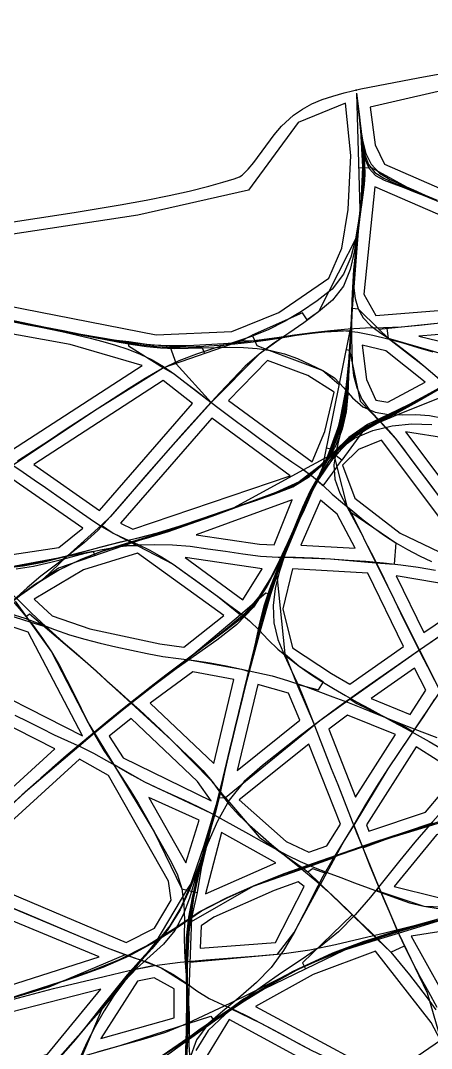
# Model space of a CAD drawing. Header units: metres. Extents: x 465982 to 489928, y 209046 to 231790.
# Drawn here: x 471597 to 473876, y 222026 to 227734 of the extents above; entities that cross this region are included whole.
import ezdxf

# ---------------------------------------------------------------- set-up
doc = ezdxf.new("R2010")
doc.units = ezdxf.units.M
for name, color, linetype in [('ANCHORS_OUTSIDE', 30, 'CONTINUOUS'), ('CELL', 1, 'CONTINUOUS'), ('WOOL_PARCELS', 32, 'CONTINUOUS'), ('WOOL_ROADS_L1', 30, 'CONTINUOUS'), ('WOOL_ROADS_L2', 94, 'CONTINUOUS'), ('WOOL_THREADS', 8, 'CONTINUOUS')]:
    doc.layers.add(name, color=color, linetype=linetype)

msp = doc.modelspace()

# ---------------------------------------------------------------- linework, layer by layer
at = {"layer": 'ANCHORS_OUTSIDE'}
msp.add_point((473458.64, 227348.149), dxfattribs=at)
at = {"layer": 'CELL'}
msp.add_lwpolyline([(471301.4, 226577.8), (471894.29, 226668.43), (472150.24, 226710.39), (472293.76, 226736.59), (472420.88, 226762.21), (472531.58, 226787.04), (472641.54, 226814.77), (472719.43, 226836.82), (472781.22, 226856.14), (472811.79, 226866.38), (472825.77, 226875.16), (472859.68, 226909.79), (472891.37, 226946.37), (473004.64, 227100.09), (473044.62, 227147.14), (473065.76, 227169.05), (473110.88, 227208.95), (473160.16, 227243.15), (473213.53, 227271.72), (473270.41, 227295.38), (473329.96, 227315.18), (473391.31, 227332.22), (473485.23, 227354.44), (473580.23, 227374.27), (473803.14, 227416.44), (474472.98, 227538.34)], dxfattribs=at)
at = {"layer": 'WOOL_PARCELS'}
for points in [[(474878.91, 226385.167), (475069.527, 226378.373), (475206.905, 226455.746), (475346.389, 226623.686), (475572.07, 227191.195), (475622.245, 227734.452), (473536.65, 227253.426), (473563.576, 227043.601), (473615.803, 226937.66)], [(472349.991, 225989.672), (472769.042, 226008.275), (473030.272, 226113.405), (473306.573, 226303.576), (473378.296, 226470.309), (473414.993, 226685.304), (473429.748, 226985.09), (473398.955, 227276.075), (473137.707, 227167.406), (472861.161, 226792.102), (472247.364, 226654.428), (471041.271, 226470.063), (471109.678, 226307.295), (471233.415, 226206.858)], [(473567.44, 226096.916), (474444.529, 226167.514), (474793.676, 226276.858), (473562.909, 226810.504), (473501.341, 226214.574)], [(471547.051, 225347.916), (472270.927, 225818.795), (471871.523, 225935.693), (471143.208, 226067.553), (471165.819, 225723.316), (471222.949, 225562.544)], [(474012.968, 225932.216), (474199.41, 225936.084), (474350.666, 226025.138), (473806.73, 225981.356)], [(473567.459, 225626.697), (473635.294, 225614.99), (473842.091, 225726.556), (473622.77, 225900.643), (473492.686, 225931.276), (473515.168, 225740.778)], [(473213.791, 225282.877), (473284.222, 225452.989), (473335.951, 225671.122), (473191.109, 225764.011), (472967.616, 225845.574), (472750.993, 225623.45)], [(472034.571, 225013.555), (472551.426, 225608.557), (472388.453, 225734.928), (471670.67, 225268.012)], [(472220.545, 224909.434), (473091.811, 225205.789), (472657.315, 225525.534), (472151.306, 224943.017)], [(474323.105, 224664.182), (474719.867, 225023.256), (474408.121, 225283.2), (474202.898, 225375.339), (473731.477, 225451.045)], [(474046.34, 224723.067), (474122.951, 224706.235), (473598.586, 225404.812), (473470.785, 225351.84), (473382.875, 225265.44), (473451.114, 225082.037), (473703.498, 224888.346)], [(471436.494, 224752.637), (471808.553, 224807.519), (471942.222, 224914.726), (471548.95, 225188.482), (471242.314, 224978.177)], [(472921.509, 224827.178), (473004.386, 224823.293), (473104.191, 225072.598), (472571.805, 224878.391)], [(473454.07, 224803.927), (473354.087, 224992.592), (473261.649, 225070.905), (473152.369, 224821.12)], [(472369.447, 224273.15), (472503.038, 224254.431), (472724.054, 224429.336), (472246.367, 224776.66), (471945.977, 224684.657), (471672.289, 224521.475), (471772.573, 224427.679), (471981.312, 224355.888)], [(472829.713, 224517.061), (472937.181, 224689.167), (472510.509, 224751.445)], [(473322.645, 224108.056), (473423.508, 224049.719), (473721.197, 224258.04), (473523.818, 224664.5), (473104.583, 224690.079), (473051.755, 224466.5), (473105.649, 224250.595)], [(473833.215, 224335.008), (474138.263, 224541.815), (474019.146, 224593.298), (473680.037, 224650.445)], [(471639.848, 224337.55), (471505.785, 224381.917), (471240.65, 224117.86), (471940.23, 223762.608)], [(473758.344, 223880.776), (473845.837, 224015.004), (473783.14, 224137.364), (473542.376, 223968.879)], [(472668.447, 223608.094), (472780.91, 224074.136), (472552.503, 224117.842), (472316.425, 223942.501)], [(471052.711, 223018.894), (471787.613, 223689.388), (471137.329, 224019.607), (471081.296, 223702.977)], [(472798.811, 223570.124), (473147.05, 223848.829), (473083.465, 223998.733), (472913.813, 224046.835)], [(472653.789, 223400.42), (472578.311, 223508.058), (472210.556, 223857.995), (472088.484, 223759.317), (472166.798, 223640.484)], [(473455.713, 223422.211), (473676.709, 223769.426), (473411.516, 223876.586), (473306.96, 223799.187)], [(473195.319, 223115.6), (473295.398, 223150.665), (473371.017, 223272.251), (473195.26, 223715.287), (472808.891, 223406.065), (473070.418, 223175.97)], [(473529.84, 223232.579), (473844.018, 223337.808), (474023.836, 223552.967), (473791.921, 223700.162), (473516.379, 223267.245)], [(472181.897, 222613.82), (472339.12, 222693.45), (472431.888, 222848.732), (472416.83, 222954.182), (472084.745, 223541.994), (471922.957, 223632.098), (471243.562, 223011.278)], [(472513.365, 223056.353), (472587.318, 223292.776), (472308.18, 223419.835)], [(473907.579, 222866.447), (474116.209, 222864.539), (474255.407, 222902.533), (474383.173, 222977.99), (474459.699, 223076.108), (474427.924, 223176.885), (474278.412, 223326.283), (473904.827, 223212.157), (473669.372, 222925.027)], [(472623.202, 222883.994), (473012.405, 223055.945), (472711.245, 223225.099)], [(472593.087, 222583.194), (473011.029, 222613.539), (473169.329, 222924.395), (473137.186, 222950.931), (473003.05, 222903.829), (472669.862, 222755.6), (472598.173, 222707.148)], [(471204.589, 222270.241), (472033.294, 222534.359), (471124.908, 222911.055), (471050.967, 222729.726), (471061.588, 222615.014), (471095.315, 222462.634)], [(474017.044, 222194.731), (474342.742, 222740.419), (473764.629, 222648.552)], [(473518.143, 221925.509), (473766.654, 221961.888), (473926.076, 222071.284), (473875.411, 222170.234), (473565.736, 222565.329), (473220.469, 222435.641), (472900.228, 222258.292)], [(472041.751, 222081.444), (472449.06, 222195.675), (472449.787, 222356.61), (472338.823, 222418.353), (472244.68, 222399.234)], [(471565.398, 221939.81), (471746.29, 221993.218), (472041.995, 222355.707), (471319.342, 222170.549)], [(472649.985, 221794.383), (473284.616, 221897.422), (472754.729, 222185.989), (472631.197, 221986.239), (472608.833, 221915.92)]]:
    msp.add_lwpolyline(points, close=True, dxfattribs=at)
at = {"layer": 'WOOL_ROADS_L1'}
msp.add_lwpolyline([(473460.758, 227330.554), (473479.037, 226685.563), (473429.402, 226038.322), (473269.312, 225248.169), (473164.21, 225003.507), (473149.824, 224977.158), (473023.239, 224675.347), (473019.222, 224652.89), (472984.002, 224546.447), (472926.186, 224345.828), (472838.767, 224022.696), (472598.776, 223026.34), (472576.446, 222892.593), (472545.759, 222751.927), (472514.835, 221937.52), (472515.784, 221788.014), (472509.487, 221764.1), (472512.366, 221689.936), (472508.322, 221284.559), (472568.345, 220889.062)], dxfattribs=at)
at = {"layer": 'WOOL_ROADS_L2'}
for points in [[(473472.476, 226917.078), (473541.737, 226919.041), (473778.012, 226789.605), (474626.867, 226420.391), (474893.227, 226320.66)], [(473468.292, 226545.452), (473250.229, 226116.406), (473187.705, 226071.937), (473160.285, 226110.491), (472882.014, 225987.547)], [(470959.491, 226506.451), (471156.413, 226178.908), (471539.376, 226067.416), (472028.141, 225970.37), (472197.704, 225951.686)], [(473436.938, 226136.591), (473469.483, 226134.095), (473584.881, 226020.994)], [(473584.881, 226020.994), (474500.632, 226114.673)], [(473056.914, 225978.916), (473216.33, 226001.075), (473424.131, 226012.306)], [(473584.881, 226020.994), (473636.98, 225971.361)], [(473629.105, 226024.362), (473636.98, 225971.361)], [(472197.704, 225951.686), (472195.121, 225928.242), (472389.125, 225804.987)], [(472197.704, 225951.686), (472296.582, 225936.699), (472424.969, 225926.184), (472604.051, 225919.443)], [(472817.177, 225953.195), (472389.125, 225804.987)], [(472817.177, 225953.195), (472882.014, 225987.547), (472895.726, 225956.512)], [(472895.726, 225956.512), (472817.177, 225953.195)], [(472895.726, 225956.512), (473056.914, 225978.916)], [(472895.726, 225956.512), (472907.287, 225930.345)], [(473056.914, 225978.916), (472960.251, 225910.168)], [(473636.98, 225971.361), (473834.907, 225816.505), (473957.349, 225711.525)], [(473636.98, 225971.361), (473969.539, 225873.49), (474236.385, 225877.62)], [(472424.969, 225926.184), (472459.871, 225828.042)], [(472604.051, 225919.443), (472616.719, 225883.821)], [(472960.251, 225910.168), (472920.192, 225881.677), (472654.889, 225613.585)], [(472907.287, 225930.345), (472960.251, 225910.168)], [(472960.251, 225910.168), (473274.123, 225790.597)], [(473402.991, 225907.967), (473421.415, 225904.235), (473480.714, 225620.581), (473592.721, 225504.945)], [(472389.125, 225804.987), (472021.616, 225576.46), (471552.043, 225262.476)], [(472389.125, 225804.987), (472450.048, 225771.169), (472654.889, 225613.585)], [(472459.871, 225828.042), (472654.889, 225613.585)], [(473274.123, 225790.597), (473363.665, 225713.864)], [(473899.017, 225677.331), (473592.721, 225504.945)], [(472654.889, 225613.585), (472361.324, 225287.251), (472094.556, 224977.358), (472044.885, 224932.192)], [(473592.721, 225504.945), (473494.476, 225449.652), (473378.635, 225293.166)], [(473592.721, 225504.945), (473674.199, 225415.098), (474071.549, 224887.239), (474255.036, 224657.526)], [(473351.287, 225256.222), (473378.635, 225293.166), (473332.9, 225327.453), (473279.864, 225300.249)], [(473292.187, 225361.072), (473326.66, 225354.088), (473351.287, 225256.222)], [(473279.864, 225300.249), (473166.514, 225238.719)], [(473166.514, 225238.719), (472776.846, 225027.195), (471807.989, 224692.269), (471722.52, 224631.567), (471855.63, 224760.1)], [(473166.514, 225238.719), (473219.83, 225199.773)], [(473351.287, 225256.222), (473273.452, 225151.078)], [(473351.287, 225256.222), (473408.861, 225029.682), (473429.043, 225003.609)], [(473219.83, 225199.773), (473273.452, 225151.078)], [(473429.043, 225003.609), (473568.366, 224723.22)], [(473429.043, 225003.609), (473679.079, 224833.61)], [(472044.885, 224932.192), (471855.63, 224760.1)], [(472044.885, 224932.192), (472110.99, 224887.891)], [(472110.99, 224887.891), (472247.477, 224816.871), (472170.326, 224817.526)], [(472247.477, 224816.871), (472442.868, 224715.202), (472688.751, 224536.956), (472817.306, 224433.066)], [(473679.079, 224833.61), (473669.044, 224714.722)], [(471414.96, 224678.115), (471855.63, 224760.1)], [(471855.63, 224760.1), (471999.9, 224787.637)], [(471999.9, 224787.637), (472008.863, 224761.71)], [(473057.269, 224754.562), (473317.059, 224744.433), (473568.366, 224723.22)], [(473568.366, 224723.22), (473810.254, 224237.265)], [(473568.366, 224723.22), (473669.044, 224714.722)], [(473019.222, 224652.89), (473063.178, 224217.435)], [(474313.609, 224594.837), (474136.409, 224462.459), (473810.254, 224237.265)], [(472984.002, 224546.447), (472957.937, 224553.674), (472817.306, 224433.066)], [(471565.972, 224510.69), (471627.139, 224425.339)], [(471486.149, 224446.103), (471648.884, 224395.048)], [(471627.139, 224425.339), (471646.007, 224438.884), (471955.3, 224176.38), (472210.548, 223942.715)], [(471627.139, 224425.339), (471648.884, 224395.048)], [(472817.306, 224433.066), (472523.672, 224185.092)], [(471648.884, 224395.048), (471768.008, 224229.111), (471972.071, 223834.379)], [(471648.884, 224395.048), (471726.257, 224370.774)], [(472523.672, 224185.092), (472210.548, 223942.715)], [(472523.672, 224185.092), (472822.055, 224131.617)], [(473063.178, 224217.435), (473130.367, 224048.605)], [(473063.178, 224217.435), (473143.11, 224149.121), (473278.112, 224061.066)], [(473810.254, 224237.265), (473424.873, 223965.341)], [(473810.254, 224237.265), (473925.421, 224010.044)], [(472822.055, 224131.617), (472865.711, 224119.862)], [(473130.367, 224048.605), (473227.078, 223821.312), (472734.298, 223417.494), (472920.753, 223199.118), (473167.232, 223025.572)], [(473130.367, 224048.605), (473249.128, 224016.629)], [(473249.128, 224016.629), (473278.112, 224061.066)], [(473925.421, 224010.044), (473634.659, 223578.22), (473445.169, 223266.26)], [(473424.873, 223965.341), (473256.574, 223845.49)], [(473424.873, 223965.341), (473461.806, 223941.251), (473733.909, 223810.504)], [(472210.548, 223942.715), (472006.741, 223777.139)], [(472210.548, 223942.715), (472433.219, 223738.873), (472660.303, 223508.164)], [(473256.574, 223845.49), (473227.078, 223821.312)], [(471972.071, 223834.379), (472006.741, 223777.139)], [(473733.909, 223810.504), (473773.774, 223786.132)], [(472006.741, 223777.139), (471622.536, 223448.268), (471249.895, 223104.745), (471129.426, 222963.421), (471406.685, 222865.572), (472076.831, 222585.144)], [(472006.741, 223777.139), (472111.69, 223603.867)], [(472111.69, 223603.867), (472338.763, 223228.969), (472490.833, 222911.27)], [(472111.69, 223603.867), (472284.909, 223507.347), (472651.433, 223334.188)], [(472692.291, 223420.025), (472734.298, 223417.494), (472660.303, 223508.164)], [(472651.433, 223334.188), (472670.604, 223324.201)], [(473495.201, 223139.194), (473634.987, 223192.267), (474242.257, 223377.126)], [(473445.169, 223266.26), (473392.875, 223180.166)], [(473445.169, 223266.26), (473495.201, 223139.194)], [(473392.875, 223180.166), (473342.784, 223088.134)], [(473495.201, 223139.194), (473585.318, 222922.116)], [(473167.232, 223025.572), (473342.784, 223088.134), (473261.084, 222938.028)], [(472598.776, 223026.34), (472517.339, 222905.487), (472346.994, 222616.962), (472224.427, 222463.49)], [(472544.98, 222731.392), (472888.164, 222926.12), (473167.232, 223025.572)], [(473167.232, 223025.572), (473189.687, 223007.442), (473215.978, 223024.67)], [(473189.687, 223007.442), (473261.084, 222938.028)], [(473215.978, 223024.67), (473293.876, 222998.276)], [(472536.389, 222505.141), (473021.372, 222549.538), (473114.937, 222669.512), (473261.084, 222938.028)], [(473261.084, 222938.028), (473436.691, 222767.299)], [(472490.833, 222911.27), (472576.446, 222892.593)], [(473585.318, 222922.116), (473570.643, 222904.503)], [(473570.643, 222904.503), (473596.273, 222895.819)], [(473585.318, 222922.116), (473596.273, 222895.819)], [(473596.273, 222895.819), (473693.204, 222665.843)], [(473596.273, 222895.819), (473833.21, 222815.54), (474092.212, 222806.393)], [(473436.691, 222767.299), (473161.179, 222500.651), (473177.525, 222467.303)], [(473436.691, 222767.299), (473577.665, 222630.242)], [(473693.204, 222665.843), (473988.214, 222756.746), (474092.212, 222806.393)], [(473577.665, 222630.242), (473693.204, 222665.843)], [(473693.204, 222665.843), (473851.85, 222333.85), (473956.252, 221977.504)], [(472076.831, 222585.144), (472340.758, 222487.361)], [(473177.525, 222467.303), (473395.316, 222574.054), (473577.665, 222630.242)], [(473577.665, 222630.242), (473650.125, 222559.795)], [(473650.125, 222559.795), (473726.451, 222596.268)], [(471193.497, 222199.948), (471755.603, 222367.888), (472178.349, 222547.591)], [(472224.427, 222463.49), (472340.758, 222487.361), (472376.463, 222474.304), (472531.431, 222374.592)], [(472224.427, 222463.49), (472047.394, 222243.212)], [(472760.657, 222247.222), (472832.985, 222301.257), (473177.525, 222467.303)], [(472047.394, 222243.212), (471652.925, 221800.295)], [(471682.981, 221509.651), (471674.339, 221547.307), (472204.99, 221863.832), (472760.657, 222247.222)], [(472047.394, 222243.212), (471937.459, 221980.927)], [(472760.657, 222247.222), (472930.142, 222166.991), (473212.972, 222013.543), (473522.645, 221867.734)], [(471937.459, 221980.927), (472149.98, 222042.011), (472652.284, 222204.644)], [(472652.284, 222204.644), (472667.333, 222182.832)]]:
    msp.add_lwpolyline(points, dxfattribs=at)
at = {"layer": 'WOOL_THREADS'}
for points in [[(473460.758, 227330.554), (473472.06, 227231.376), (473483.111, 227133.753), (473493.286, 227036.39), (473500.316, 226938.579), (473499.201, 226840.384), (473489.587, 226741.812), (473477.94, 226643.37), (473466.125, 226545.033), (473455.09, 226446.599), (473445.758, 226348.011), (473438.793, 226249.148), (473434.983, 226150.001), (473431.344, 226050.8), (473426.056, 225951.742), (473419.384, 225852.349), (473412.792, 225753.093), (473405.748, 225653.736), (473393.883, 225554.747), (473369.671, 225458.314), (473333.437, 225366.128), (473289.371, 225277.505), (473242.873, 225190.141), (473197.092, 225102.299), (473155.139, 225011.797), (473115.679, 224919.806), (473075.871, 224827.909), (473034.046, 224736.697), (472989.49, 224646.726), (472940.097, 224558.816), (472881.601, 224476.576), (472810.331, 224404.764), (472729.627, 224342.663), (472647.874, 224281.316), (472565.809, 224220.754), (472483.762, 224160.389), (472402.554, 224098.724), (472322.174, 224035.796), (472242.446, 223972.587), (472162.824, 223909.409), (472083.634, 223845.423), (472005.208, 223780.904), (471927.608, 223715.911), (471850.471, 223650.246), (471774.026, 223583.452), (471697.98, 223516.204), (471622.222, 223448.616), (471546.728, 223380.75)], [(473460.758, 227330.554), (473472.119, 227231.425), (473483.305, 227133.851), (473493.676, 227036.574), (473500.961, 226938.831), (473499.866, 226840.677), (473489.942, 226742.169), (473477.656, 226643.859), (473464.234, 226545.786), (473448.387, 226448.095), (473425.922, 226351.783), (473389.008, 226260.099), (473328.177, 226181.267), (473250.229, 226116.406), (473168.595, 226056.324), (473085.213, 225998.771), (473001.525, 225941.986), (472920.192, 225881.677), (472843.636, 225814.685), (472772.335, 225741.574), (472702.521, 225667.035), (472633.555, 225592.027), (472564.97, 225516.531), (472496.653, 225440.501), (472428.773, 225364.07), (472361.324, 225287.251), (472294.282, 225210.073), (472227.616, 225132.574), (472161.22, 225054.848), (472094.556, 224977.358), (472024.874, 224903.047), (471949.828, 224834.692), (471870.733, 224771.254), (471790.279, 224710.019), (471709.999, 224648.508), (471632.619, 224583.329), (471558.261, 224515.202)], [(473460.758, 227330.554), (473472.502, 227228.706), (473483.881, 227128.3), (473494.12, 227027.872), (473500.495, 226926.759), (473498.029, 226825.009), (473486.51, 226723.074), (473472.24, 226621.339), (473454.895, 226519.718), (473429.765, 226419.915), (473388.999, 226325.15), (473325.365, 226242.839), (473242.173, 226177.681), (473155.115, 226117.761), (473064.379, 226064.06), (472970.377, 226016.87), (472872.926, 225977.652), (472773.175, 225944.806), (472672.402, 225914.904), (472572.506, 225882.531), (472474.664, 225844.456), (472379.81, 225799.57), (472288.742, 225746.656), (472199.311, 225690.566), (472110.346, 225633.71), (472021.616, 225576.46), (471933.081, 225518.869), (471844.742, 225460.968), (471756.583, 225402.801), (471668.524, 225344.465), (471580.403, 225286.58)], [(473460.758, 227330.554), (473472.287, 227231.671), (473483.781, 227134.367), (473494.952, 227037.435), (473503.26, 226939.814), (473502.197, 226841.734), (473491.373, 226743.312), (473478.539, 226645.113), (473465.955, 226547.025), (473454.368, 226448.888), (473444.577, 226350.691), (473437.695, 226252.279), (473434.866, 226153.675), (473432.159, 226055.173), (473427.323, 225956.722), (473421.231, 225857.949), (473415.95, 225759.181), (473412.094, 225660.394), (473403.724, 225561.761), (473381.62, 225465.611), (473345.241, 225374.558), (473298.596, 225288.791), (473249.758, 225204.306), (473202.147, 225119.444), (473160.179, 225030.758), (473123.344, 224939.648), (473086.826, 224848.43), (473049.352, 224757.953), (473012.801, 224667.347), (472977.98, 224575.823), (472946.853, 224482.879), (472921.886, 224388.422), (472902.457, 224292.28), (472881.87, 224195.975), (472858.309, 224100.331), (472834.298, 224004.58), (472810.534, 223908.582), (472787.185, 223812.493), (472764.26, 223716.229), (472742.01, 223619.696), (472721.097, 223523.047), (472700.034, 223426.883), (472676.571, 223331.513), (472648.337, 223237.44), (472618.637, 223143.248), (472589.29, 223049.096), (472561.419, 222954.76), (472533.545, 222860.359), (472499.228, 222768.294), (472452.542, 222681.458), (472390.651, 222604.031), (472316.276, 222537.869), (472241.954, 222471.922), (472173.371, 222399.673), (472113.89, 222319.264), (472059.996, 222234.866), (472010.16, 222148.042), (471964.686, 222059.014), (471924.159, 221967.634)], [(473460.758, 227330.554), (473482.342, 227126.593), (473493.91, 226921.847), (473483.807, 226716.591), (473464.449, 226511.589), (473446.123, 226306.4), (473434.125, 226100.585), (473421.667, 225894.829), (473402.046, 225689.406), (473362.752, 225487.074), (473291.573, 225294.498), (473204.965, 225108.414), (473121.609, 224920.022), (473043.973, 224729.211), (472974.691, 224535.193), (472915.051, 224337.882), (472864.373, 224137.653), (472816.396, 223937.005), (472769.085, 223736.188), (472721.65, 223535.616), (472672.436, 223335.69), (472618.259, 223137.144), (472568.346, 222937.708), (472532.731, 222735.405), (472518.007, 222530.454), (472516.839, 222325.182), (472515.909, 222119.432), (472508.636, 221914.188)], [(473460.758, 227330.554), (473482.127, 227140.384), (473495.649, 226949.96), (473489.419, 226759.191), (473470.429, 226569.212), (473450.828, 226379.484), (473436.957, 226189.251), (473427.781, 225998.74), (473414.345, 225808.12), (473392.538, 225618.536), (473348.362, 225432.253), (473275.105, 225255.318), (473193.176, 225082.034), (473116.112, 224905.887), (473043.603, 224727.703), (472978.489, 224546.633), (472922.817, 224362.368), (472875.135, 224175.451), (472829.297, 223988.211), (472784.024, 223800.603), (472738.853, 223612.825), (472693.506, 223425.116), (472645.242, 223238.244), (472596.873, 223050.845), (472556.21, 222861.963), (472529.442, 222671.035), (472521.52, 222477.953), (472521.452, 222284.906), (472518.311, 222091.949), (472510.066, 221899.369)], [(473460.758, 227330.554), (473479.442, 227169.222), (473494.467, 227008.482), (473497.1, 226847.003), (473483.223, 226685.4), (473464.995, 226524.245), (473448.559, 226362.794), (473437.063, 226200.831), (473429.742, 226038.253), (473420.28, 225875.656), (473408.033, 225713.036), (473386.458, 225551.519), (473340.168, 225395.51), (473273.244, 225247.759), (473200.817, 225102.553), (473134.107, 224953.949), (473070.905, 224803.759), (473011.695, 224651.958), (472958.566, 224497.611), (472914.223, 224340.661), (472875.67, 224181.837), (472837.611, 224022.993), (472799.615, 223864.022), (472761.875, 223705.29), (472724.214, 223546.653), (472685.764, 223388.47), (472644.578, 223231.163), (472602.505, 223073.501), (472564.004, 222914.782), (472535.378, 222753.866), (472521.298, 222591.125), (472520.105, 222427.455), (472523.115, 222263.925), (472520.462, 222100.538), (472513.194, 221937.455)], [(473460.758, 227330.554), (473474.027, 227213.173), (473486.461, 227097.152), (473496.099, 226980.482), (473498.068, 226863.328), (473488.941, 226746.099), (473476.048, 226629.308), (473462.519, 226512.437), (473450.094, 226395.433), (473440.279, 226277.954), (473434.254, 226160.261), (473429.493, 226042.505), (473422.38, 225924.902), (473414.58, 225806.501), (473406.471, 225688.329), (473392.782, 225570.898), (473364.416, 225456.453), (473321.163, 225347.098), (473269.117, 225241.63), (473215.62, 225137.074), (473164.886, 225030.499), (473118.618, 224921.794), (473073.827, 224812.544), (473030.642, 224702.576), (472989.883, 224591.499), (472952.523, 224479.125), (472920.936, 224365.306), (472894.154, 224249.793), (472866.046, 224134.499), (472837.944, 224019.442), (472809.966, 223904.338), (472782.221, 223789.118), (472754.775, 223673.499), (472727.705, 223557.894), (472700.789, 223442.658), (472673.249, 223327.932), (472642.092, 223214.053), (472609.039, 223100.423), (472577.292, 222986.135), (472549.979, 222870.95), (472528.819, 222755.008), (472516.313, 222637.974), (472513.548, 222519.961), (472516.321, 222401.989), (472521.39, 222284.111), (472522.585, 222166.274), (472518.853, 222048.951), (472514.113, 221931.577)], [(473460.758, 227330.554), (473480.852, 227155.536), (473495.259, 226980.591), (473494.332, 226804.97), (473477.293, 226629.033), (473457.476, 226453.167), (473441.639, 226277.179), (473432.342, 226100.751), (473422.786, 225924.367), (473410.13, 225747.341), (473388.18, 225571.056), (473340.02, 225400.365), (473268.281, 225238.664), (473190.941, 225079.53), (473118.753, 224917.373), (473050.978, 224753.256), (472989.586, 224586.787), (472936.979, 224417.252), (472894.421, 224244.93), (472851.545, 224072.584), (472809.203, 223899.726), (472767.436, 223726.588), (472725.703, 223553.494), (472682.981, 223380.938), (472637.262, 223209.412), (472591.61, 223037.538), (472553.087, 222863.919), (472527.745, 222688.348), (472519.064, 222510.745), (472519.672, 222332.94), (472520.507, 222154.762), (472514.812, 221976.863)], [(473460.758, 227330.554), (473476.293, 227199.259), (473490.615, 227069.167), (473500.138, 226938.966), (473496.935, 226808.329), (473482.835, 226677.41), (473466.839, 226546.995), (473452.241, 226416.48), (473440.987, 226285.47), (473435.122, 226154.425), (473429.892, 226023.482), (473422.445, 225892.392), (473413.519, 225761.179), (473401.893, 225630.277), (473379.709, 225500.384), (473337.301, 225376.319), (473280.009, 225258.933), (473219.038, 225142.976), (473161.904, 225024.622), (473110.577, 224903.339), (473060.622, 224781.514), (473013.311, 224658.59), (472970.271, 224533.886), (472931.733, 224407.554), (472899.995, 224279.041), (472868.845, 224149.909), (472837.81, 224021.026), (472806.598, 223892.214), (472775.518, 223763.244), (472744.762, 223634.077), (472714.592, 223505.105), (472683.027, 223376.639), (472648.587, 223249.068), (472612.512, 223121.656), (472577.694, 222993.752), (472548.341, 222864.623), (472527.319, 222734.224), (472517.599, 222602.367), (472517.94, 222469.678), (472522.405, 222337.094), (472525.738, 222204.156), (472522.257, 222071.507), (472515.419, 221938.871)], [(473460.758, 227330.554), (473477.327, 227183.738), (473490.914, 227037.939), (473496.334, 226891.259), (473487.326, 226744.275), (473472.158, 226597.785), (473456.183, 226451.451), (473443.123, 226305.029), (473434.916, 226158.042), (473428.699, 226010.984), (473420.378, 225863.714), (473410.286, 225716.636), (473393.114, 225570.417), (473354.738, 225428.57), (473295.975, 225293.947), (473229.949, 225162.851), (473165.814, 225030.145), (473107.693, 224894.599), (473051.581, 224758.265), (472999.23, 224620.586), (472952.47, 224480.495), (472913.61, 224338.315), (472879.964, 224194.359), (472845.191, 224050.569), (472810.201, 223906.487), (472775.473, 223762.3), (472741.115, 223617.884), (472707.337, 223473.448), (472672.13, 223329.556), (472632.451, 223186.753), (472592.633, 223043.832), (472557.949, 222899.745), (472532.5, 222753.736), (472519.942, 222606.135), (472518.696, 222457.608), (472521.699, 222309.154), (472522.084, 222160.771), (472516.521, 222012.763)], [(473460.758, 227330.554), (473471.642, 227235.517), (473482.168, 227142.158), (473491.97, 227049.298), (473499.425, 226956.187), (473500.678, 226862.87), (473494.183, 226769.341), (473482.836, 226676.216), (473471.164, 226583.384), (473460.044, 226490.673), (473450.015, 226397.624), (473441.885, 226304.265), (473436.233, 226210.445), (473432.503, 226116.099), (473428.274, 226021.98), (473422.081, 225927.783), (473415.384, 225832.876), (473408.948, 225738.234), (473401.346, 225643.376), (473388.706, 225548.911), (473365.141, 225456.869), (473331.59, 225368.345), (473290.792, 225283.066), (473247.583, 225199.09), (473204.633, 225115.031), (473164.795, 225028.423), (473128.458, 224940.127), (473093.423, 224851.289), (473060.189, 224762.157), (473031.207, 224671.745), (473009.377, 224579.356), (472997.316, 224484.934), (473001.671, 224389.698), (473024.882, 224296.714), (473062, 224207.391), (473102.178, 224119.479), (473142.524, 224031.571), (473180.342, 223942.413), (473215.054, 223851.911), (473249.855, 223761.493), (473285.234, 223671.184), (473320.84, 223580.952), (473356.609, 223490.786), (473392.426, 223400.664), (473427.528, 223310.431), (473462.549, 223220.242), (473498.477, 223130.589), (473534.637, 223040.735), (473571.509, 222951.212), (473609.296, 222862.235), (473646.665, 222772.958), (473684.373, 222684.324), (473724.456, 222596.862), (473767.285, 222510.048), (473812.386, 222424.453), (473859.416, 222339.897), (473907.155, 222255.669)], [(473460.758, 227330.554), (473469.972, 227249.478), (473478.882, 227170.4), (473487.551, 227092.203), (473495.819, 227014.12), (473501.121, 226935.593), (473501.079, 226856.753), (473495.028, 226777.536), (473485.196, 226698.408), (473475.24, 226619.29), (473465.553, 226539.699), (473456.401, 226460.115), (473448.274, 226380.839), (473441.644, 226301.462), (473437.068, 226221.708), (473434.334, 226141.576), (473431.64, 226061.736), (473427.743, 225981.886), (473422.588, 225902.081), (473416.569, 225821.63), (473411.473, 225741.22), (473406.589, 225660.597), (473399.178, 225580.029), (473385.787, 225500.484), (473366.998, 225422.783), (473346.993, 225345.465), (473334.54, 225266.628), (473340.509, 225186.619), (473369.004, 225110.033), (473406.588, 225036.455), (473445.525, 224963.548), (473484.247, 224890.481), (473522.061, 224816.826), (473559.71, 224743.037), (473596.508, 224668.732), (473633.014, 224594.145), (473669.096, 224519.152), (473705.467, 224444.255), (473742.262, 224369.54), (473779.49, 224295.163), (473816.505, 224220.757), (473853.962, 224146.494), (473891.909, 224072.437)], [(473460.758, 227330.554), (473468.686, 227260.999), (473476.394, 227193.343), (473483.927, 227127.042), (473491.271, 227060.792), (473497.784, 226994.564), (473501.95, 226928.242), (473501.678, 226861.392), (473496.486, 226794.201), (473488.131, 226726.355), (473479.667, 226658.267), (473471.41, 226590.38), (473463.34, 226522.245), (473455.557, 226453.872), (473448.501, 226385.728), (473442.465, 226317.468), (473438.001, 226248.689), (473435.426, 226179.669), (473434.31, 226110.464), (473433.728, 226041.353), (473433.335, 225972.249), (473434.073, 225902.886), (473436.642, 225832.853), (473444.828, 225763.49), (473461.87, 225695.798), (473491.04, 225632.158), (473531.142, 225573.822), (473579.56, 225521.744), (473627.84, 225469.755), (473674.199, 225415.098), (473718.715, 225357.19), (473762.63, 225298.502), (473806.569, 225239.773), (473850.59, 225181.039), (473894.671, 225122.286)], [(473460.758, 227330.554), (473467.537, 227270.953), (473474.066, 227213.562), (473480.429, 227157.665), (473486.824, 227102.511), (473493.39, 227047.245), (473499.798, 226991.908), (473504.705, 226936.38), (473506.009, 226880.382), (473503.121, 226824.058), (473496.568, 226767.216), (473487.779, 226710.484), (473479.716, 226653.06), (473472.204, 226595.589), (473465.172, 226538.052), (473458.652, 226480.443), (473452.72, 226422.583), (473447.871, 226364.669), (473445.02, 226306.597), (473445.868, 226248.29), (473452.974, 226190.253), (473469.483, 226134.095), (473498.309, 226082.785), (473539.432, 226039.511), (473589.063, 226003.267), (473639.209, 225967.747), (473689.146, 225931.663), (473738.569, 225894.515), (473787.092, 225855.999), (473834.907, 225816.505), (473882.13, 225776.962)], [(473460.758, 227330.554), (473467.135, 227274.357), (473473.241, 227220.349), (473479.179, 227167.699), (473485.025, 227115.951), (473491.069, 227063.829), (473498.138, 227011.972), (473508.761, 226960.757), (473530.171, 226913.357), (473566.044, 226874.294), (473614.514, 226848.386), (473668.477, 226827.783), (473722.484, 226807.148), (473776.353, 226785.919), (473830.064, 226764.244), (473883.578, 226742.255)], [(473460.758, 227330.554), (473467.562, 227270.406), (473474.074, 227212.451), (473480.349, 227155.951), (473486.781, 227100.126), (473494.442, 227044.203), (473505.994, 226988.749), (473526.878, 226935.845), (473562.515, 226890.949), (473611.844, 226858.585), (473668.435, 226833.997), (473725.487, 226810.304), (473782.452, 226786.562), (473839.452, 226762.609), (473896.425, 226738.492)], [(473460.758, 227330.554), (473468.759, 227260.673), (473476.698, 227192.71), (473485.198, 227126.468), (473495.816, 227060.554), (473512.132, 226995.992), (473541.542, 226936.333), (473588.16, 226887.671), (473647.741, 226851.679), (473712.251, 226821.917), (473777.289, 226793.564), (473842.262, 226765.32), (473907.201, 226736.917)], [(471540.302, 226072.546), (471637.783, 226051.708), (471735.45, 226031.689), (471833.333, 226012.257), (471931.381, 225993.488), (472029.464, 225975.597), (472127.72, 225959.023), (472226.378, 225944.794), (472325.366, 225934.087), (472424.861, 225929.113), (472524.459, 225930.158), (472623.846, 225934.57), (472722.971, 225941.058), (472821.795, 225949.206), (472920.393, 225960.72), (473018.843, 225974.294), (473117.464, 225989.091), (473216.46, 226002.769), (473315.937, 226013.351), (473413.585, 226022.591), (473510.797, 226028.392), (473609.958, 226029.949), (473709.22, 226034.111), (473808.305, 226043.49), (473907.31, 226054.722)], [(471540.677, 226066.011), (471616.179, 226051.548), (471691.63, 226036.87), (471766.958, 226022.027), (471842.362, 226007.085), (471917.793, 225992.138), (471993.216, 225977.306), (472068.724, 225962.722), (472144.41, 225948.642), (472220.276, 225935.495), (472296.355, 225924.074), (472372.687, 225916.302), (472449.258, 225912.796), (472526.056, 225914.367), (472602.722, 225916.958), (472679.394, 225919.396), (472756.213, 225920.079), (472833.032, 225918.525), (472909.691, 225913.624), (472985.741, 225902.429), (473060.446, 225883.224), (473133.183, 225856.679), (473204.221, 225824.771), (473274.123, 225790.597), (473338.465, 225749.333), (473390.687, 225695.384), (473438.929, 225638.576), (473495.347, 225589.095), (473564.703, 225558.986), (473638.743, 225546.208), (473714, 225545.048), (473789.787, 225546.027), (473865.928, 225541.216), (473941.04, 225526.197)], [(471557.889, 226060.761), (471629.367, 226047.203), (471700.658, 226033.161), (471771.638, 226018.646), (471842.392, 226003.54), (471913.028, 225987.671), (471983.484, 225970.79), (472053.757, 225952.369), (472123.658, 225931.91), (472192.715, 225908.507), (472260.487, 225881.355), (472326.621, 225850.245), (472389.682, 225813.189), (472450.048, 225771.169), (472508.869, 225726.583), (472567.374, 225681.218), (472625.595, 225635.761), (472684.255, 225590.994), (472743.506, 225546.831), (472802.882, 225502.507), (472862.376, 225458.288), (472921.99, 225414.187), (472981.726, 225370.227), (473041.665, 225326.524), (473101.923, 225283.318), (473162.806, 225242.256), (473219.83, 225199.773), (473273.82, 225154.36), (473325.998, 225104.453), (473382.533, 225056.558), (473439.404, 225008.96), (473496.97, 224962.145), (473555.869, 224916.943), (473616.328, 224873.639), (473679.079, 224833.61), (473743.734, 224796.723), (473809.869, 224762.472), (473876.987, 224730.116)], [(471584.329, 226058.38), (471669.258, 226041.814), (471754.31, 226025.144), (471839.552, 226008.441), (471924.818, 225991.929), (472010.079, 225975.814), (472095.308, 225960.394), (472180.62, 225946.091), (472266.253, 225933.488), (472352.493, 225923.757), (472439.223, 225919.505), (472526.192, 225921.624), (472612.952, 225926.107), (472699.506, 225931.622), (472785.927, 225938.273), (472871.864, 225947.591), (472957.362, 225959.538), (473042.681, 225972.658), (473128.025, 225986.73), (473213.845, 225999.154), (473300.273, 226007.283), (473385.195, 226012.324), (473468.312, 226004.54), (473550.873, 225986.605), (473634.958, 225966.804), (473718.397, 225943.939), (473801.403, 225918.724), (473884.723, 225893.699)], [(473977.724, 225726.851), (473866.334, 225663.286), (473753.308, 225602.31), (473637.977, 225546.453), (473522.446, 225491.634), (473417.524, 225419.738), (473327.086, 225330.566), (473237.513, 225240.541), (473135.449, 225165.03), (473017.968, 225113.986), (472898.045, 225068.923), (472777.614, 225024.992), (472657.102, 224980.986), (472536.514, 224936.87), (472415.296, 224894.979), (472292.708, 224857.852), (472169.576, 224823.414), (472047.326, 224785.972), (471928.194, 224739.18), (471812.835, 224683.503), (471702.869, 224617.938), (471599.093, 224542.648), (471497.769, 224464.504)], [(473913.784, 225683.984), (473795.45, 225614.242), (473674.56, 225549.199), (473553.417, 225485.078), (473436.906, 225412.756), (473339.695, 225317.214), (473260.79, 225206.06), (473194.195, 225087.475), (473137.153, 224963.391), (473082.488, 224838.072), (473025.845, 224713.604), (472963.505, 224591.632), (472888.564, 224477.176), (472794.011, 224378.006), (472685.063, 224293.077), (472572.817, 224213.001), (472460.524, 224133.226), (472349.805, 224050.993), (472240.774, 223966.477), (472132.374, 223881.198), (472024.879, 223794.303), (471918.37, 223706.731), (471812.74, 223617.676), (471708.911, 223526.254), (471605.894, 223434.061), (471503.258, 223341.393)], [(473910.86, 225683.031), (473804.469, 225621.956), (473695.366, 225566.47), (473584.665, 225515.138), (473476.402, 225458.734), (473384.041, 225380.161), (473307.544, 225286.809), (473243.726, 225184.566), (473187.888, 225077.438), (473138.195, 224966.567), (473089.391, 224855.06), (473038.661, 224744.869), (472983.636, 224636.701), (472919.08, 224533.317), (472839.699, 224440.367), (472746.094, 224361.089), (472649.753, 224284.848), (472552.115, 224210.666), (472453.772, 224137.333), (472356.155, 224062.683), (472259.705, 223986.618), (472163.586, 223910.453), (472068.432, 223832.868), (471974.252, 223754.333), (471880.244, 223675.63), (471787.223, 223595.578), (471695.393, 223514.161), (471604.248, 223431.888), (471513.51, 223348.973)], [(473969.784, 225720.814), (473845.15, 225650.269), (473718.571, 225582.661), (473590.388, 225519.277), (473465.059, 225450.628), (473356.545, 225358.982), (473255.198, 225259.762), (473142.738, 225173.073), (473012.358, 225114.24), (472878.481, 225063.657), (472743.682, 225015.215), (472608.844, 224967.249), (472473.957, 224919.849), (472338.054, 224875.562), (472200.885, 224835.349), (472064.193, 224793.463), (471931.005, 224741.561), (471802.399, 224679.108), (471680.01, 224605.033), (471564.752, 224520.229)], [(473915.718, 225687.251), (473810.325, 225626.191), (473703.082, 225569.271), (473594.814, 225515.642), (473489.084, 225457.464), (473396.995, 225380.405), (473319.304, 225290.069), (473253.393, 225191.22), (473196.245, 225087.082), (473146.29, 224978.708), (473098.97, 224868.955), (473053.489, 224759.068), (473010.978, 224648.205), (472972.115, 224535.562), (472937.017, 224421.575), (472907.911, 224306.039), (472880.372, 224189.842), (472851.594, 224073.744), (472822.796, 223957.289), (472794.22, 223840.685), (472765.895, 223724.154), (472737.737, 223607.597), (472709.787, 223491.205), (472680.21, 223375.084), (472647.442, 223259.912), (472611.637, 223145.448), (472573.47, 223031.901), (472533.707, 222919.013), (472486.409, 222808.978), (472424.947, 222706.098), (472348.987, 222612.722), (472268.459, 222523.328), (472188.103, 222433.83), (472111.475, 222340.916), (472036.923, 222246.141), (471962.15, 222151.531), (471885.867, 222058.02), (471806.255, 221967.039)], [(471504.588, 224694.761), (471629.064, 224713.122), (471752.432, 224737.094), (471874.595, 224766.849), (471996.18, 224799.287), (472118.051, 224830.569), (472240.25, 224859.807), (472361.892, 224891.456), (472482.309, 224928.249), (472601.859, 224968.161), (472721.24, 225008.768), (472840.724, 225049.674), (472960.071, 225091.161), (473078.038, 225136.032), (473185.495, 225198.98), (473279.477, 225278.911), (473367.561, 225365.147), (473463.808, 225442.64), (473575.105, 225498.179), (473689.484, 225546.587), (473804.831, 225593.259), (473920.667, 225638.611)], [(471499.769, 224692.424), (471610.627, 224706.849), (471720.406, 224727.314), (471828.823, 224753.502), (471936.282, 224782.438), (472043.473, 224811.376), (472151.074, 224838.472), (472259.31, 224863.365), (472367.328, 224890.601), (472474.3, 224922.73), (472580.381, 224957.787), (472686.012, 224994.346), (472791.626, 225030.994), (472897.301, 225067.539), (473002.777, 225104.36), (473106.941, 225144.301), (473200.531, 225202.268), (473281.959, 225275.115), (473360.086, 225351.276), (473448.663, 225415.408), (473550.856, 225457.765), (473658.083, 225484.341), (473768.206, 225495.316), (473879.41, 225491.554)], [(471547.64, 225268.464), (471610.425, 225226.582), (471672.845, 225183.884), (471735.112, 225140.765), (471797.279, 225097.491), (471859.36, 225054.08), (471921.377, 225010.576), (471983.424, 224967.304), (472045.973, 224925.088), (472110.99, 224887.891), (472178.002, 224855.389), (472246.445, 224825.507), (472313.993, 224793.425), (472379.471, 224756.546), (472442.868, 224715.202), (472505.009, 224671.68), (472566.427, 224627.024), (472627.642, 224582.075), (472688.751, 224536.956), (472749.812, 224491.756), (472810.721, 224447.328), (472867.801, 224400.348), (472920.659, 224349.541), (472970.547, 224294.953), (473024.503, 224243.364), (473083.016, 224195.281), (473143.11, 224149.121), (473204.779, 224105.086), (473268.192, 224063.432), (473333.273, 224024.286), (473398.838, 223986.365), (473464.97, 223949.413), (473531.562, 223913.069), (473598.225, 223876.725), (473664.845, 223840.409), (473731.397, 223804.089), (473797.797, 223767.716), (473863.998, 223730.874), (473929.535, 223692.404)], [(471572.474, 224689.382), (471669.296, 224704.911), (471764.734, 224726.13), (471859.556, 224750.77), (471954.329, 224775.593), (472049.739, 224797.552), (472146.196, 224813.425), (472243.66, 224821.909), (472341.409, 224824.437), (472439.388, 224822.686), (472537.403, 224814.41), (472635.253, 224801.142), (472732.982, 224786.877), (472830.715, 224772.565), (472928.607, 224759.578), (473025.289, 224755.046), (473121.629, 224754.655), (473219.345, 224750.001), (473317.059, 224744.433), (473414.775, 224738.471), (473512.225, 224731.324), (473609.482, 224722.969), (473706.384, 224711.407), (473803.226, 224697.826), (473899.549, 224681.593)], [(471541.199, 224558.432), (471597.477, 224501.597), (471654.957, 224445.683), (471713.765, 224390.679), (471773.46, 224336.501), (471833.853, 224282.993), (471894.713, 224229.933), (471955.3, 224176.38), (472015.989, 224122.662), (472076.145, 224068.196), (472136.241, 224013.652), (472196.246, 223959.748), (472255.844, 223905.574), (472315.286, 223850.695), (472374.298, 223794.846), (472433.219, 223738.873), (472492.104, 223682.841), (472550.873, 223626.666), (472608.892, 223569.727), (472660.303, 223508.164), (472705.939, 223443.083), (472754.081, 223380.219), (472807.435, 223320.733), (472866.841, 223265.582), (472927.762, 223211.983), (472989.517, 223159.29), (473051.779, 223107.137), (473114.582, 223055.935), (473177.428, 223004.841), (473239.95, 222953.225), (473300.997, 222899.556), (473360.467, 222843.795), (473419.031, 222786.967), (473477.408, 222730.107), (473536.544, 222674.656), (473594.249, 222618.25), (473650.125, 222559.795), (473702.652, 222497.712), (473753.679, 222434.467), (473803.753, 222370.58), (473852.952, 222306.03), (473901.544, 222240.941)], [(471554.131, 224510.646), (471610.491, 224442.995), (471665.891, 224374.048), (471719.034, 224303.202), (471768.008, 224229.111), (471812.527, 224152.142), (471853.728, 224073.282), (471893.421, 223993.617), (471932.864, 223913.918), (471972.071, 223834.379), (472013.766, 223756.74), (472059.362, 223681.398), (472108.087, 223607.464), (472157.358, 223533.892), (472205.477, 223459.499), (472251.202, 223383.474), (472295.09, 223306.274), (472338.763, 223228.969), (472382.392, 223151.682), (472425.674, 223074.188), (472465.778, 222995.204), (472490.833, 222911.27), (472503.158, 222824.957), (472505.901, 222738.35), (472504.893, 222651.693), (472506.929, 222564.767), (472512.418, 222477.928), (472519.516, 222391.434), (472526.538, 222304.88), (472532.159, 222218.349), (472531.86, 222132.111), (472531.123, 222045.973), (472536.123, 221959.999)], [(471537.282, 224442.27), (471620.498, 224414.731), (471702.772, 224383.536), (471785.118, 224352.308), (471868.528, 224323.621), (471953.231, 224298.266), (472038.857, 224275.746), (472125.438, 224256.462), (472212.205, 224237.966), (472299.126, 224220.035), (472386.223, 224202.95), (472473.919, 224190.661), (472561.704, 224180.102), (472649.404, 224167.712), (472736.638, 224151.02), (472822.055, 224131.617), (472906.969, 224112.953), (472992.641, 224094.327), (473078.127, 224070.088), (473162.16, 224041.442), (473245.48, 224010.75), (473328.426, 223979.37), (473411.317, 223948.125), (473493.773, 223915.819), (473576.049, 223882.573), (473658.298, 223849.02), (473740.746, 223815.891), (473823.701, 223784.14), (473906.929, 223752.983)], [(473915.238, 224309.436), (473804.26, 224233.815), (473694.062, 224157.039), (473583.93, 224079.97), (473473.983, 224002.667), (473364.488, 223925.373), (473256.574, 223845.49), (473150.272, 223763.396), (473044.341, 223680.566), (472939.359, 223596.545), (472837.876, 223508.409), (472753.86, 223404.551), (472688.857, 223288.177), (472635.462, 223165.374), (472586.358, 223041.041), (472537.384, 222916.758), (472481.731, 222795.187), (472410.705, 222681.649), (472324.192, 222578.44), (472234.743, 222478.254), (472146.387, 222376.736), (472061.07, 222272.298), (471976.739, 222167.141), (471891.208, 222063.01), (471802.169, 221961.784)], [(473893.275, 223964.731), (473829.757, 223867.284), (473763.872, 223771.776), (473698.548, 223675.688), (473634.659, 223578.22), (473572.077, 223479.895), (473511.076, 223380.591), (473452.794, 223279.788), (473392.875, 223180.166), (473331.447, 223081.398), (473272.987, 222981.21), (473219.971, 222877.869), (473167.887, 222773.493), (473114.937, 222669.512), (473056.442, 222568.842), (472986.589, 222476.063), (472906.305, 222392.178), (472819.433, 222315.18), (472729.396, 222242.4), (472641.649, 222166.689), (472573.457, 222074.014), (472533.348, 221966.51)], [(471565.418, 223877.58), (471638.024, 223840.889), (471710.741, 223804.375), (471783.677, 223768.276), (471857.086, 223734.33), (471930.385, 223701.083), (472002.218, 223664.867), (472072.843, 223625.534), (472142.94, 223585.215), (472213.469, 223545.587), (472284.909, 223507.347), (472357.722, 223471.453), (472431.656, 223437.457), (472505.769, 223403.722), (472579.793, 223369.724), (472651.433, 223334.188), (472720.923, 223295.807), (472790.775, 223256.391), (472862.205, 223217.375), (472933.184, 223177.508), (473003.886, 223137.26), (473075.402, 223098.931), (473148.286, 223063.703), (473222.658, 223032.078), (473297.787, 223002.877), (473373.501, 222974.427), (473449.634, 222946.157), (473525.93, 222918.608), (473601.672, 222889.969), (473677.579, 222861.719), (473754.392, 222834.923), (473833.21, 222815.54), (473913.222, 222803.787)], [(473955.871, 223366.864), (473869.37, 223268.953), (473783.728, 223170.449), (473700.907, 223069.451), (473619.796, 222967.029), (473538.106, 222865.451), (473452.725, 222766.94), (473361.534, 222674.033), (473260.196, 222592.319), (473153.077, 222518.448), (473045.242, 222445.519), (472938.334, 222371.274), (472833.124, 222295.039), (472731.275, 222214.852), (472637.759, 222124.599), (472569.681, 222014.518)], [(471451.804, 222279.311), (471603.122, 222326.041), (471754.242, 222373.881), (471904.906, 222423.578), (472054.144, 222477.396), (472199.418, 222540.037), (472337.976, 222616.006), (472470.61, 222702.034), (472601.336, 222790.386), (472743.07, 222861.711), (472888.101, 222926.233), (473035.048, 222986.281), (473184.52, 223038.768), (473334.672, 223089.327), (473484.627, 223141.189), (473635.416, 223190.836), (473785.809, 223241.741), (473936.371, 223292.052)], [(471485.029, 222289.097), (471650.744, 222341.912), (471815.861, 222396.257), (471979.847, 222453.815), (472141.38, 222517.979), (472296.331, 222596.458), (472443.79, 222688.855), (472588.061, 222784.895), (472743.332, 222863.609), (472902.582, 222933.966), (473064.055, 222998.897), (473228.142, 223055.902), (473392.144, 223113.364), (473556.262, 223170.567), (473721.304, 223225.845), (473886.52, 223280.227)], [(471556.27, 222804.916), (471630.829, 222773.997), (471705.26, 222742.741), (471779.606, 222711.249), (471853.885, 222679.598), (471928.113, 222647.811), (472002.346, 222616.036), (472076.831, 222585.144), (472151.761, 222555.957), (472227.273, 222529.85), (472302.471, 222504.048), (472376.463, 222474.304), (472445.964, 222435.632), (472511.108, 222391.328), (472574.995, 222345.214), (472642.325, 222303.239), (472714.54, 222269.633), (472787.007, 222237.705), (472858.959, 222203.994), (472930.142, 222166.991), (473000.785, 222128.502), (473071.428, 222090.032), (473142.159, 222051.68), (473212.972, 222013.543)], [(472383.339, 221971.291), (472534.339, 222079.338), (472685.16, 222187.943), (472840.032, 222290.615), (472997.922, 222389.203), (473160.699, 222479.349), (473329.765, 222556.558), (473503.58, 222622.068), (473681.166, 222676.098), (473860.563, 222725.024), (474041.598, 222767.099)], [(472427.026, 222001.969), (472563.643, 222103.539), (472701.975, 222203.352), (472844.566, 222297.03), (472990.166, 222386.725), (473140.067, 222469.031), (473295.527, 222540.721), (473455.281, 222603.225), (473617.846, 222658.188), (473781.988, 222708.901), (473948.036, 222754.237)], [(471501.97, 222285.534), (471640.949, 222322.315), (471780.162, 222357.984), (471919.794, 222391.933), (472059.803, 222424.543), (472199.324, 222458.588), (472340.052, 222487.167), (472482.856, 222504.844), (472625.906, 222518.065), (472770.277, 222528.689), (472914.703, 222539.175), (473058.713, 222552.956), (473201.63, 222573.959), (473343.305, 222602.931), (473484.167, 222636.203), (473624.985, 222669.618), (473765.519, 222704.347), (473906.856, 222736.509)], [(472022.932, 222007.162), (472149.98, 222042.011), (472276.755, 222077.566), (472402.239, 222116.976), (472523.038, 222165.856), (472640.699, 222221.587), (472759.129, 222277.177), (472876.396, 222335.161), (472992.85, 222394.548), (473110.015, 222452.335), (473229.21, 222505.92), (473349.842, 222556.012), (473472.08, 222601.927), (473595.671, 222643.622), (473720.022, 222682.766), (473845.102, 222719.851), (473970.984, 222753.182)], [(472332.514, 221951.707), (472461.437, 222037.193), (472585.234, 222128.446), (472712.559, 222215.629), (472841.759, 222299.332), (472973.487, 222379.701), (473108.755, 222454.256), (473248.819, 222519.922), (473392.391, 222578.446), (473538.801, 222630.222), (473686.576, 222677.624), (473836.403, 222719.958), (473988.924, 222752.231)]]:
    msp.add_lwpolyline(points, dxfattribs=at)

doc.saveas('drawing.dxf')
